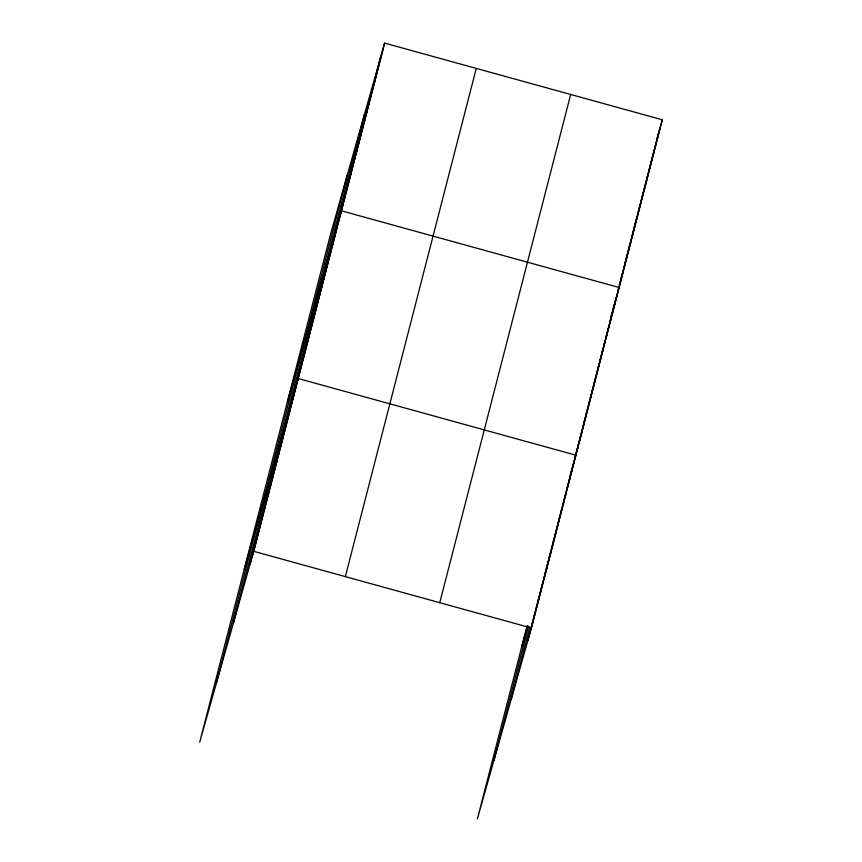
<?xml version="1.0" encoding="UTF-8"?>
<svg xmlns="http://www.w3.org/2000/svg" width="862" height="862" viewBox="0 0 862 862"><rect width="100%" height="100%" fill="white"/><g stroke="black" fill="none" stroke-linecap="round" stroke-linejoin="round"><path stroke-width="1.29" d="M216.33 683.437L347.235 175.223M233.462 622.881L364.378 114.668M250.088 564.104L381.004 55.89M384.624 43.1L330.609 234.001L199.693 742.214L253.708 551.314L384.624 43.1L662.307 119.786L531.391 627.999L477.376 818.9L527.124 625.78M345.35 576.624L476.255 68.41M439.76 602.7L570.676 94.475M494.012 760.122L528.525 626.146M511.144 699.567L529.85 626.943M527.77 640.789L535.517 610.738M535.841 609.488L543.254 580.686M551.001 550.635L543.577 579.436L546.874 567.896M551.324 549.385L558.738 520.583M562.283 506.813L559.061 519.333L562.358 507.804M566.485 490.543L562.606 505.563L566.226 492.773M566.797 489.282L570.03 476.761M574.254 460.373L570.353 475.512L573.973 462.722M575.881 454.026L574.577 459.101L577.863 447.583M582.432 428.608L583.736 423.533M587.992 407.015L584.07 422.261L587.69 409.472M591.591 393.04L588.326 405.743L591.612 394.225M595.847 376.522L591.925 391.768L595.545 378.978M596.181 375.25L605.339 339.671M609.596 323.153L605.674 338.4L609.283 325.61M609.919 321.882L621.071 279.87M617.774 291.399L619.088 286.313M623.345 269.795L619.412 285.042L623.032 272.252M623.668 268.524L631.199 239.302M637.083 216.437L631.523 238.031L634.82 226.512M640.692 202.451L637.417 215.166L640.703 203.647M644.938 185.944L641.016 201.191L644.636 188.401M650.832 163.069L645.272 184.673L648.558 173.154M653.127 154.179L654.43 149.094M379.043 63.508L382.663 50.718M377.082 71.137L380.702 58.347M375.11 78.754L378.73 65.965M373.149 86.383L376.769 73.593M371.188 94.001L374.808 81.211M369.227 101.63L372.847 88.84M367.255 109.248L370.875 96.458M365.294 116.876L368.914 104.086M363.333 124.494L366.953 111.704M361.372 132.123L364.992 119.333M359.4 139.741L363.021 126.951M357.439 147.37L361.059 134.58M355.478 154.988L359.098 142.198M353.517 162.616L357.137 149.826M351.545 170.234L355.166 157.444M349.584 177.863L353.204 165.073M347.623 185.481L351.243 172.691M345.662 193.11L349.282 180.32M343.69 200.727L347.311 187.938M341.729 208.356L345.35 195.566M339.768 215.974L343.388 203.184M287.402 401.714L341.427 210.813L619.11 287.499L612.494 310.87M335.835 231.221L339.456 218.431M333.874 238.849L337.495 226.059M331.913 246.467L335.533 233.677M329.952 254.096L333.572 241.306M327.98 261.714L331.601 248.924M326.019 269.343L329.64 256.553M324.058 276.961L327.679 264.171M322.097 284.589L325.717 271.799M320.136 292.207L323.746 279.417M318.164 299.836L321.785 287.046M316.203 307.454L319.824 294.664M314.242 315.083L317.862 302.293M312.281 322.7L315.891 309.911M310.309 330.329L313.93 317.539M308.348 337.947L311.969 325.157M306.387 345.576L310.008 332.786M304.426 353.194L308.036 340.404M302.454 360.822L306.075 348.032M300.493 368.44L304.114 355.65M298.532 376.069L302.153 363.279M296.571 383.687L300.181 370.897M244.205 569.416L298.22 378.526L575.902 455.211L570.288 475.048M292.671 398.826L296.291 386.036M290.731 406.336L294.351 393.546M288.792 413.846L292.412 401.056M286.863 421.367L290.483 408.577M284.923 428.877L288.544 416.087M282.995 436.387L286.615 423.598M281.055 443.898L284.675 431.108M279.116 451.419L282.736 438.629M277.187 458.929L280.807 446.139M275.247 466.439L278.868 453.649M273.319 473.949L276.939 461.159M271.379 481.47L275 468.68M269.44 488.98L273.06 476.19M267.511 496.49L271.131 483.701M265.571 504.001L269.192 491.211M263.643 511.522L267.263 498.732M261.703 519.032L265.324 506.242M259.764 526.542L263.384 513.752M257.835 534.052L261.455 521.262M255.895 541.562L259.516 528.783M253.967 549.083L257.576 536.293M252.027 556.593L255.648 543.803M657.361 137.273L658.687 132.576L654.764 147.822L658.385 135.032M659.053 131.293L662.307 119.786M656.725 140.204L660.346 127.414M656.413 142.661L651.166 161.797L654.452 150.279M648.87 170.698L652.491 157.908M646.909 178.315L650.53 165.526M642.977 193.562L646.597 180.772M639.054 208.809L642.675 196.019M635.122 224.055L638.742 211.265M633.161 231.673L636.781 218.894M629.228 246.92L632.848 234.141M627.267 254.549L630.887 241.759M625.306 262.167L628.926 249.387M623.7 268.513L626.965 257.005M621.373 277.413L624.993 264.623M610.835 316.742L612.16 312.044M613.518 307.906L617.138 295.116M611.557 315.535L615.177 302.745M609.962 321.882L613.216 310.363M607.635 330.782L611.255 317.992M603.702 346.028L607.322 333.238M601.741 353.646L605.361 340.856M599.78 361.275L603.4 348.485M597.819 368.893L601.428 356.103M596.213 375.239L599.467 363.732M593.886 384.14L597.506 371.35M589.964 399.386L593.573 386.596M586.031 414.633L589.651 401.843M585.718 417.089L576.215 452.755L579.835 439.965M580.137 437.508L583.757 424.718M578.176 445.126L581.796 432.336M521.887 646.101L527.544 626.124M568.414 483.022L572.034 470.232M566.84 489.26L570.094 477.753M564.545 498.053L568.166 485.263M560.677 513.073L564.298 500.283M556.809 528.104L560.419 515.314M554.869 535.614L558.49 522.825M552.93 543.125L556.55 530.335M551.357 549.363L554.622 537.845M549.062 558.156L552.682 545.366M547.122 565.666L550.743 552.876M545.193 573.176L548.814 560.386M541.325 588.207L544.946 575.417M539.386 595.717L543.006 582.927M537.446 603.228L541.067 590.438M535.873 609.466L539.138 597.948M533.944 616.976L537.198 605.469M531.649 625.769L535.27 612.979M529.71 633.279L533.33 620.489M253.708 551.314L531.391 627.999"/></g></svg>
